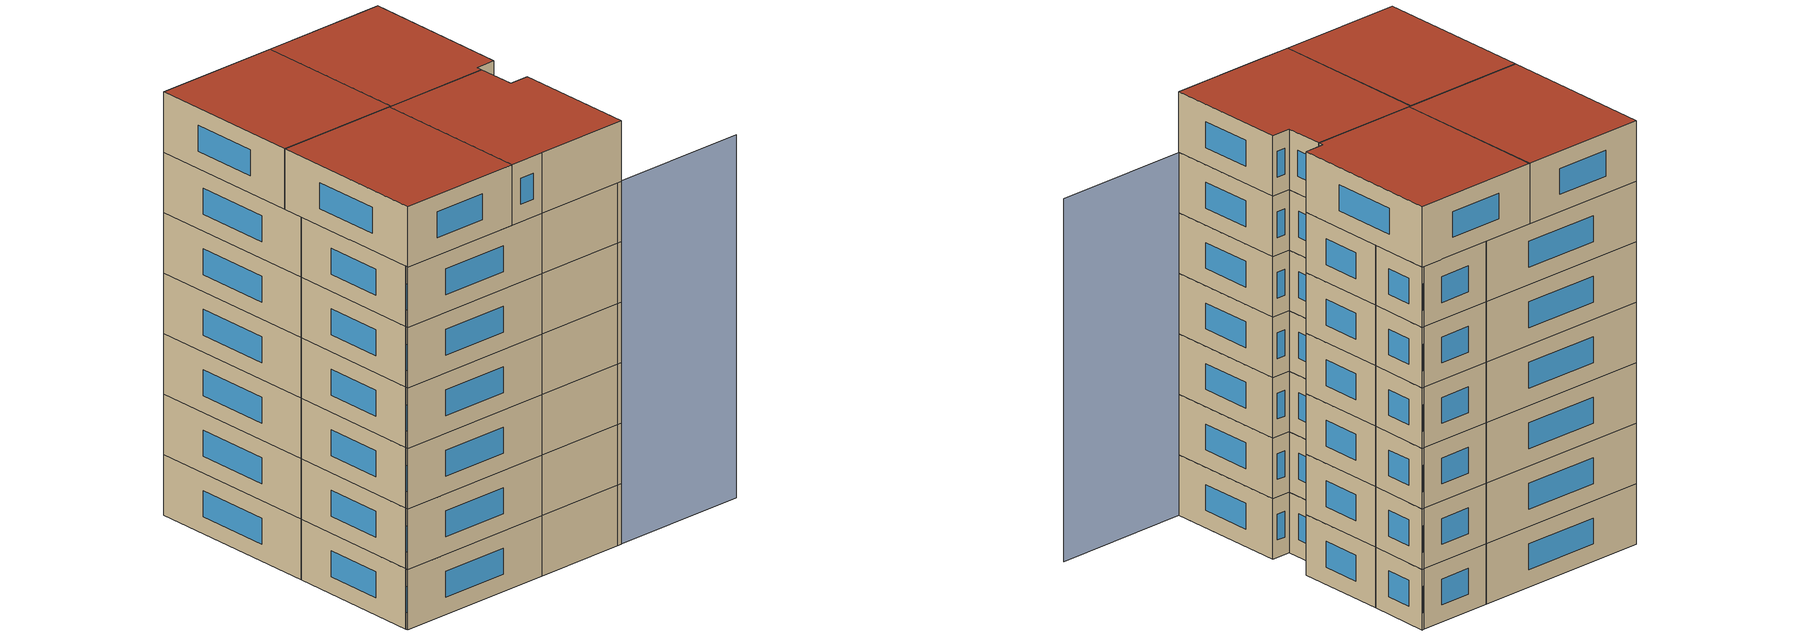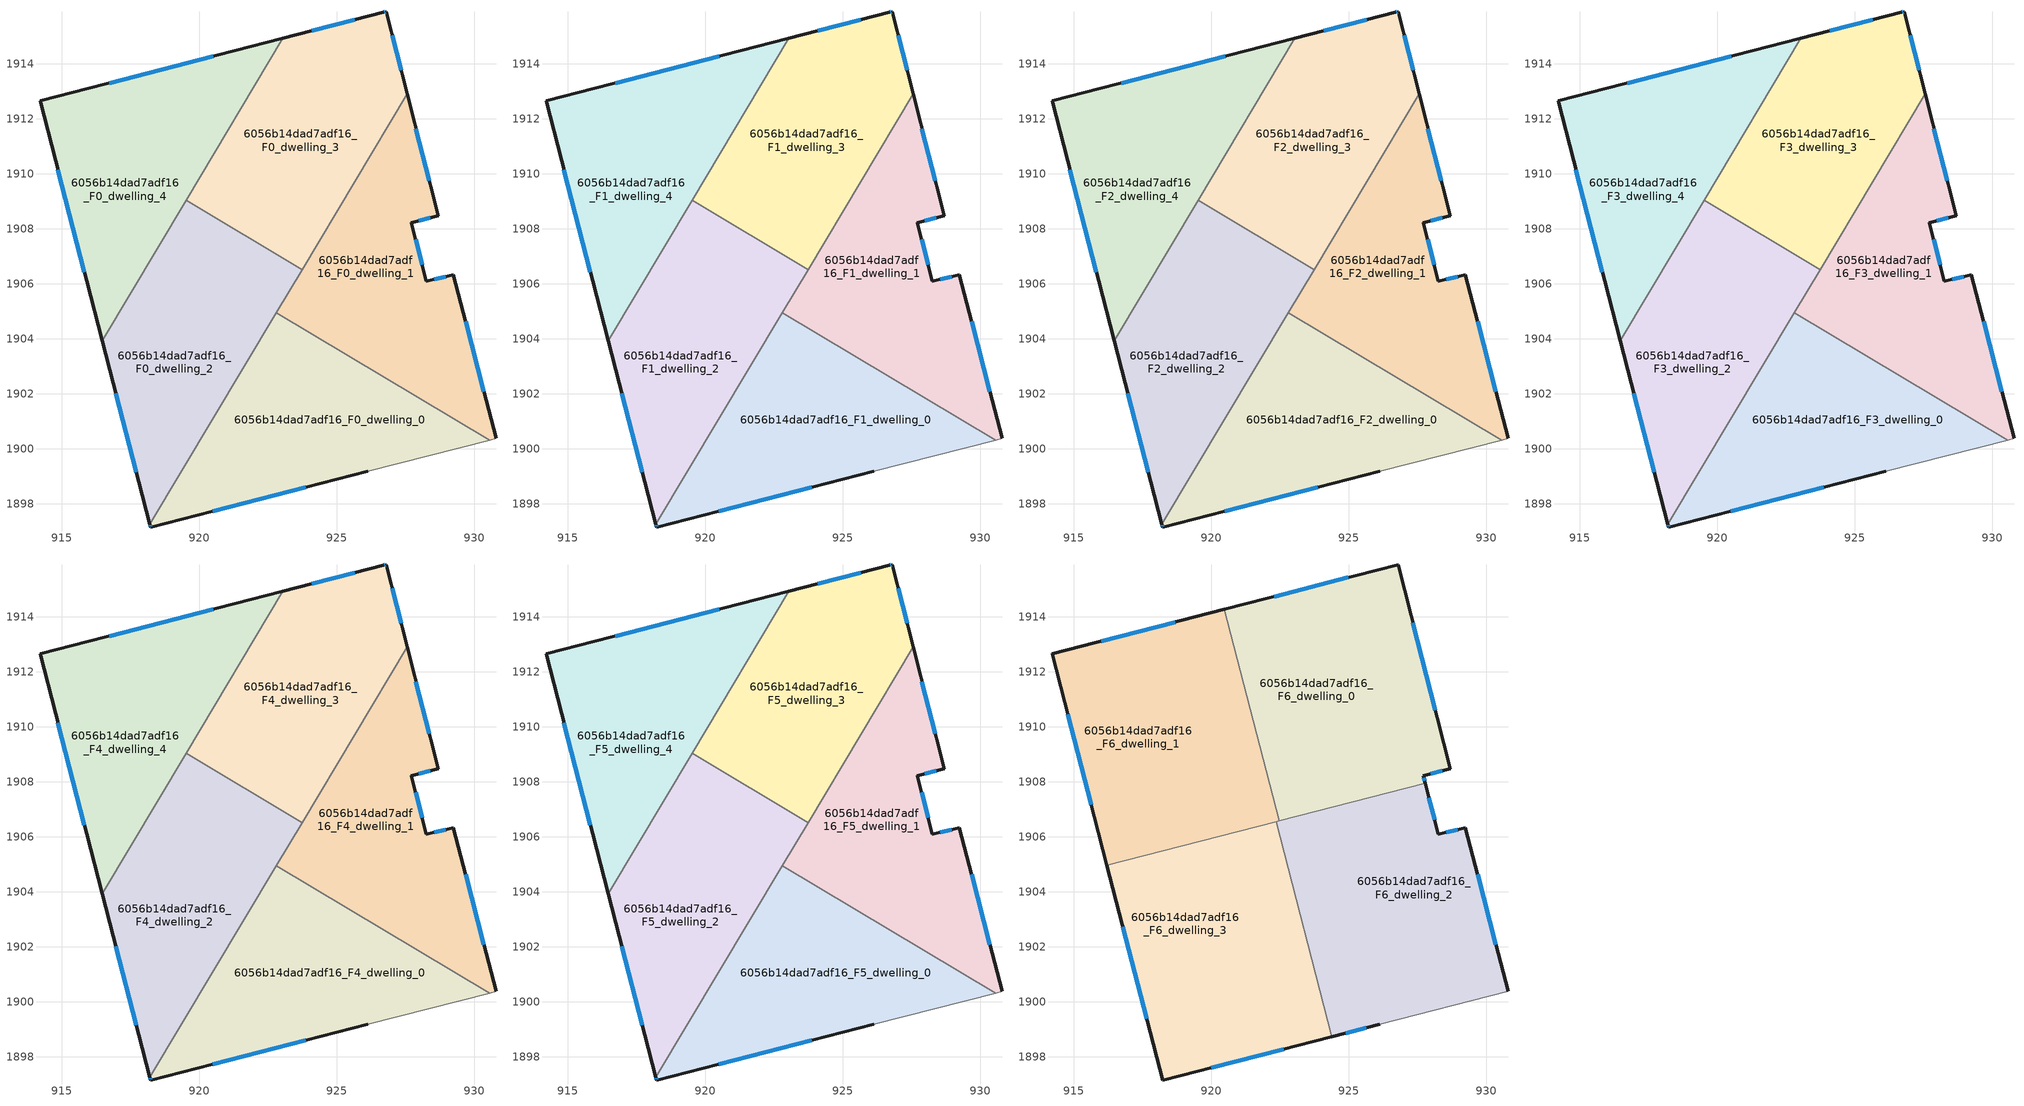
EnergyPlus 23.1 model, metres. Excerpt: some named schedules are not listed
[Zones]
6056b14dad7adf16_F0_dwelling_0
 floor ground (EU_floor_Construction): 930.55,1900.32 926.13,1899.19 918.23,1897.15 918.21,1897.25 922.8,1904.95 z0
 wall outside (EU_wall_Construction): 918.21,1897.25 918.23,1897.15 926.13,1899.19 z0:3
 wall to 6056b14dad7adf16_F0_dwelling_1 (EU_wall_Construction): 930.55,1900.32 922.8,1904.95 z0:3
 wall adiabatic (EU_wall_Construction): 926.13,1899.19 930.55,1900.32 z0:3
 wall to 6056b14dad7adf16_F0_dwelling_2 (EU_wall_Construction): 922.8,1904.95 918.21,1897.25 z0:3
 window (EU_Window_Construction): 918.21,1897.22 918.23,1897.18 / 920.49,1897.73 923.87,1898.61 z0.86:2.14
6056b14dad7adf16_F0_dwelling_1
 floor ground (EU_floor_Construction): 927.55,1912.91 928.69,1908.48 927.71,1908.23 928.26,1906.09 929.24,1906.34 930.79,1900.38 930.55,1900.32 922.8,1904.95 z0
 wall outside (EU_wall_Construction): 930.79,1900.38 929.24,1906.34 928.26,1906.09 927.71,1908.23 928.69,1908.48 927.55,1912.91 z0:3
 wall adiabatic (EU_wall_Construction): 930.55,1900.32 930.79,1900.38 z0:3
 wall to 6056b14dad7adf16_F0_dwelling_3 (EU_wall_Construction): 927.55,1912.91 923.74,1906.52 z0:3
 wall to 6056b14dad7adf16_F0_dwelling_2 (EU_wall_Construction): 923.74,1906.52 922.8,1904.95 z0:3
 window (EU_Window_Construction): 928.96,1906.27 928.54,1906.16 / 930.35,1902.08 929.68,1904.64 / 928.36,1909.75 927.88,1911.65 / 927.99,1908.3 928.41,1908.41 / 928.1,1906.7 927.87,1907.62 z0.86:2.14
6056b14dad7adf16_F0_dwelling_2
 floor ground (EU_floor_Construction): 923.74,1906.52 918.21,1897.25 916.47,1903.93 919.52,1909.04 z0
 wall outside (EU_wall_Construction): 916.47,1903.93 918.21,1897.25 z0:3
 wall to 6056b14dad7adf16_F0_dwelling_3 (EU_wall_Construction): 923.74,1906.52 919.52,1909.04 z0:3
 wall to 6056b14dad7adf16_F0_dwelling_4 (EU_wall_Construction): 919.52,1909.04 916.47,1903.93 z0:3
 window (EU_Window_Construction): 916.97,1902.02 917.71,1899.16 z0.86:2.14
6056b14dad7adf16_F0_dwelling_3
 floor ground (EU_floor_Construction): 926.79,1915.9 927.55,1912.91 923.74,1906.52 919.52,1909.04 923.04,1914.93 926.7,1915.87 z0
 wall outside (EU_wall_Construction): 927.55,1912.91 926.79,1915.9 926.7,1915.87 923.04,1914.93 z0:3
 wall to 6056b14dad7adf16_F0_dwelling_4 (EU_wall_Construction): 923.04,1914.93 919.52,1909.04 z0:3
 window (EU_Window_Construction): 926.76,1915.89 926.72,1915.88 / 927.34,1913.76 927.01,1915.04 / 925.65,1915.6 924.09,1915.2 z0.86:2.14
6056b14dad7adf16_F0_dwelling_4
 floor ground (EU_floor_Construction): 923.04,1914.93 916.47,1903.93 914.21,1912.65 z0
 wall outside (EU_wall_Construction): 923.04,1914.93 914.21,1912.65 916.47,1903.93 z0:3
 window (EU_Window_Construction): 920.52,1914.28 916.73,1913.3 / 914.86,1910.16 915.83,1906.42 z0.86:2.14
6056b14dad7adf16_F1_dwelling_0
 floor to 6056b14dad7adf16_F0_dwelling_0 (EU_floor_Construction): 930.55,1900.32 926.13,1899.19 918.23,1897.15 918.21,1897.25 922.8,1904.95 z3
 wall outside (EU_wall_Construction): 918.21,1897.25 918.23,1897.15 926.13,1899.19 z3:6
 wall to 6056b14dad7adf16_F1_dwelling_1 (EU_wall_Construction): 930.55,1900.32 922.8,1904.95 z3:6
 wall adiabatic (EU_wall_Construction): 926.13,1899.19 930.55,1900.32 z3:6
 wall to 6056b14dad7adf16_F1_dwelling_2 (EU_wall_Construction): 922.8,1904.95 918.21,1897.25 z3:6
 window (EU_Window_Construction): 918.21,1897.22 918.23,1897.18 / 920.49,1897.73 923.87,1898.61 z3.86:5.14
6056b14dad7adf16_F1_dwelling_1
 floor to 6056b14dad7adf16_F0_dwelling_1 (EU_floor_Construction): 927.55,1912.91 928.69,1908.48 927.71,1908.23 928.26,1906.09 929.24,1906.34 930.79,1900.38 930.55,1900.32 922.8,1904.95 z3
 wall outside (EU_wall_Construction): 930.79,1900.38 929.24,1906.34 928.26,1906.09 927.71,1908.23 928.69,1908.48 927.55,1912.91 z3:6
 wall adiabatic (EU_wall_Construction): 930.55,1900.32 930.79,1900.38 z3:6
 wall to 6056b14dad7adf16_F1_dwelling_3 (EU_wall_Construction): 927.55,1912.91 923.74,1906.52 z3:6
 wall to 6056b14dad7adf16_F1_dwelling_2 (EU_wall_Construction): 923.74,1906.52 922.8,1904.95 z3:6
 window (EU_Window_Construction): 928.96,1906.27 928.54,1906.16 / 930.35,1902.08 929.68,1904.64 / 928.36,1909.75 927.88,1911.65 / 927.99,1908.3 928.41,1908.41 / 928.1,1906.7 927.87,1907.62 z3.86:5.14
6056b14dad7adf16_F1_dwelling_2
 floor to 6056b14dad7adf16_F0_dwelling_2 (EU_floor_Construction): 923.74,1906.52 918.21,1897.25 916.47,1903.93 919.52,1909.04 z3
 wall outside (EU_wall_Construction): 916.47,1903.93 918.21,1897.25 z3:6
 wall to 6056b14dad7adf16_F1_dwelling_3 (EU_wall_Construction): 923.74,1906.52 919.52,1909.04 z3:6
 wall to 6056b14dad7adf16_F1_dwelling_4 (EU_wall_Construction): 919.52,1909.04 916.47,1903.93 z3:6
 window (EU_Window_Construction): 916.97,1902.02 917.71,1899.16 z3.86:5.14
6056b14dad7adf16_F1_dwelling_3
 floor to 6056b14dad7adf16_F0_dwelling_3 (EU_floor_Construction): 926.79,1915.9 927.55,1912.91 923.74,1906.52 919.52,1909.04 923.04,1914.93 926.7,1915.87 z3
 wall outside (EU_wall_Construction): 927.55,1912.91 926.79,1915.9 926.7,1915.87 923.04,1914.93 z3:6
 wall to 6056b14dad7adf16_F1_dwelling_4 (EU_wall_Construction): 923.04,1914.93 919.52,1909.04 z3:6
 window (EU_Window_Construction): 926.76,1915.89 926.72,1915.88 / 927.34,1913.76 927.01,1915.04 / 925.65,1915.6 924.09,1915.2 z3.86:5.14
6056b14dad7adf16_F1_dwelling_4
 floor to 6056b14dad7adf16_F0_dwelling_4 (EU_floor_Construction): 923.04,1914.93 916.47,1903.93 914.21,1912.65 z3
 wall outside (EU_wall_Construction): 923.04,1914.93 914.21,1912.65 916.47,1903.93 z3:6
 window (EU_Window_Construction): 920.52,1914.28 916.73,1913.3 / 914.86,1910.16 915.83,1906.42 z3.86:5.14
6056b14dad7adf16_F2_dwelling_0
 floor to 6056b14dad7adf16_F1_dwelling_0 (EU_floor_Construction): 930.55,1900.32 926.13,1899.19 918.23,1897.15 918.21,1897.25 922.8,1904.95 z6
 wall outside (EU_wall_Construction): 918.21,1897.25 918.23,1897.15 926.13,1899.19 z6:9
 wall to 6056b14dad7adf16_F2_dwelling_1 (EU_wall_Construction): 930.55,1900.32 922.8,1904.95 z6:9
 wall adiabatic (EU_wall_Construction): 926.13,1899.19 930.55,1900.32 z6:9
 wall to 6056b14dad7adf16_F2_dwelling_2 (EU_wall_Construction): 922.8,1904.95 918.21,1897.25 z6:9
 window (EU_Window_Construction): 918.21,1897.22 918.23,1897.18 / 920.49,1897.73 923.87,1898.61 z6.86:8.14
6056b14dad7adf16_F2_dwelling_1
 floor to 6056b14dad7adf16_F1_dwelling_1 (EU_floor_Construction): 927.55,1912.91 928.69,1908.48 927.71,1908.23 928.26,1906.09 929.24,1906.34 930.79,1900.38 930.55,1900.32 922.8,1904.95 z6
 wall outside (EU_wall_Construction): 930.79,1900.38 929.24,1906.34 928.26,1906.09 927.71,1908.23 928.69,1908.48 927.55,1912.91 z6:9
 wall adiabatic (EU_wall_Construction): 930.55,1900.32 930.79,1900.38 z6:9
 wall to 6056b14dad7adf16_F2_dwelling_3 (EU_wall_Construction): 927.55,1912.91 923.74,1906.52 z6:9
 wall to 6056b14dad7adf16_F2_dwelling_2 (EU_wall_Construction): 923.74,1906.52 922.8,1904.95 z6:9
 window (EU_Window_Construction): 928.96,1906.27 928.54,1906.16 / 930.35,1902.08 929.68,1904.64 / 928.36,1909.75 927.88,1911.65 / 927.99,1908.3 928.41,1908.41 / 928.1,1906.7 927.87,1907.62 z6.86:8.14
6056b14dad7adf16_F2_dwelling_2
 floor to 6056b14dad7adf16_F1_dwelling_2 (EU_floor_Construction): 923.74,1906.52 918.21,1897.25 916.47,1903.93 919.52,1909.04 z6
 wall outside (EU_wall_Construction): 916.47,1903.93 918.21,1897.25 z6:9
 wall to 6056b14dad7adf16_F2_dwelling_3 (EU_wall_Construction): 923.74,1906.52 919.52,1909.04 z6:9
 wall to 6056b14dad7adf16_F2_dwelling_4 (EU_wall_Construction): 919.52,1909.04 916.47,1903.93 z6:9
 window (EU_Window_Construction): 916.97,1902.02 917.71,1899.16 z6.86:8.14
6056b14dad7adf16_F2_dwelling_3
 floor to 6056b14dad7adf16_F1_dwelling_3 (EU_floor_Construction): 926.79,1915.9 927.55,1912.91 923.74,1906.52 919.52,1909.04 923.04,1914.93 926.7,1915.87 z6
 wall outside (EU_wall_Construction): 927.55,1912.91 926.79,1915.9 926.7,1915.87 923.04,1914.93 z6:9
 wall to 6056b14dad7adf16_F2_dwelling_4 (EU_wall_Construction): 923.04,1914.93 919.52,1909.04 z6:9
 window (EU_Window_Construction): 926.76,1915.89 926.72,1915.88 / 927.34,1913.76 927.01,1915.04 / 925.65,1915.6 924.09,1915.2 z6.86:8.14
6056b14dad7adf16_F2_dwelling_4
 floor to 6056b14dad7adf16_F1_dwelling_4 (EU_floor_Construction): 923.04,1914.93 916.47,1903.93 914.21,1912.65 z6
 wall outside (EU_wall_Construction): 923.04,1914.93 914.21,1912.65 916.47,1903.93 z6:9
 window (EU_Window_Construction): 920.52,1914.28 916.73,1913.3 / 914.86,1910.16 915.83,1906.42 z6.86:8.14
6056b14dad7adf16_F3_dwelling_0
 floor to 6056b14dad7adf16_F2_dwelling_0 (EU_floor_Construction): 930.55,1900.32 926.13,1899.19 918.23,1897.15 918.21,1897.25 922.8,1904.95 z9
 wall outside (EU_wall_Construction): 918.21,1897.25 918.23,1897.15 926.13,1899.19 z9:12
 wall to 6056b14dad7adf16_F3_dwelling_1 (EU_wall_Construction): 930.55,1900.32 922.8,1904.95 z9:12
 wall adiabatic (EU_wall_Construction): 926.13,1899.19 930.55,1900.32 z9:12
 wall to 6056b14dad7adf16_F3_dwelling_2 (EU_wall_Construction): 922.8,1904.95 918.21,1897.25 z9:12
 window (EU_Window_Construction): 918.21,1897.22 918.23,1897.18 / 920.49,1897.73 923.87,1898.61 z9.86:11.14
6056b14dad7adf16_F3_dwelling_1
 floor to 6056b14dad7adf16_F2_dwelling_1 (EU_floor_Construction): 927.55,1912.91 928.69,1908.48 927.71,1908.23 928.26,1906.09 929.24,1906.34 930.79,1900.38 930.55,1900.32 922.8,1904.95 z9
 wall outside (EU_wall_Construction): 930.79,1900.38 929.24,1906.34 928.26,1906.09 927.71,1908.23 928.69,1908.48 927.55,1912.91 z9:12
 wall adiabatic (EU_wall_Construction): 930.55,1900.32 930.79,1900.38 z9:12
 wall to 6056b14dad7adf16_F3_dwelling_3 (EU_wall_Construction): 927.55,1912.91 923.74,1906.52 z9:12
 wall to 6056b14dad7adf16_F3_dwelling_2 (EU_wall_Construction): 923.74,1906.52 922.8,1904.95 z9:12
 window (EU_Window_Construction): 928.96,1906.27 928.54,1906.16 / 930.35,1902.08 929.68,1904.64 / 928.36,1909.75 927.88,1911.65 / 927.99,1908.3 928.41,1908.41 / 928.1,1906.7 927.87,1907.62 z9.86:11.14
6056b14dad7adf16_F3_dwelling_2
 floor to 6056b14dad7adf16_F2_dwelling_2 (EU_floor_Construction): 923.74,1906.52 918.21,1897.25 916.47,1903.93 919.52,1909.04 z9
 wall outside (EU_wall_Construction): 916.47,1903.93 918.21,1897.25 z9:12
 wall to 6056b14dad7adf16_F3_dwelling_3 (EU_wall_Construction): 923.74,1906.52 919.52,1909.04 z9:12
 wall to 6056b14dad7adf16_F3_dwelling_4 (EU_wall_Construction): 919.52,1909.04 916.47,1903.93 z9:12
 window (EU_Window_Construction): 916.97,1902.02 917.71,1899.16 z9.86:11.14
6056b14dad7adf16_F3_dwelling_3
 floor to 6056b14dad7adf16_F2_dwelling_3 (EU_floor_Construction): 926.79,1915.9 927.55,1912.91 923.74,1906.52 919.52,1909.04 923.04,1914.93 926.7,1915.87 z9
 wall outside (EU_wall_Construction): 927.55,1912.91 926.79,1915.9 926.7,1915.87 923.04,1914.93 z9:12
 wall to 6056b14dad7adf16_F3_dwelling_4 (EU_wall_Construction): 923.04,1914.93 919.52,1909.04 z9:12
 window (EU_Window_Construction): 926.76,1915.89 926.72,1915.88 / 927.34,1913.76 927.01,1915.04 / 925.65,1915.6 924.09,1915.2 z9.86:11.14
6056b14dad7adf16_F3_dwelling_4
 floor to 6056b14dad7adf16_F2_dwelling_4 (EU_floor_Construction): 923.04,1914.93 916.47,1903.93 914.21,1912.65 z9
 wall outside (EU_wall_Construction): 923.04,1914.93 914.21,1912.65 916.47,1903.93 z9:12
 window (EU_Window_Construction): 920.52,1914.28 916.73,1913.3 / 914.86,1910.16 915.83,1906.42 z9.86:11.14
6056b14dad7adf16_F4_dwelling_0
 floor to 6056b14dad7adf16_F3_dwelling_0 (EU_floor_Construction): 930.55,1900.32 926.13,1899.19 918.23,1897.15 918.21,1897.25 922.8,1904.95 z12
 wall outside (EU_wall_Construction): 918.21,1897.25 918.23,1897.15 926.13,1899.19 z12:15
 wall to 6056b14dad7adf16_F4_dwelling_1 (EU_wall_Construction): 930.55,1900.32 922.8,1904.95 z12:15
 wall adiabatic (EU_wall_Construction): 926.13,1899.19 930.55,1900.32 z12:15
 wall to 6056b14dad7adf16_F4_dwelling_2 (EU_wall_Construction): 922.8,1904.95 918.21,1897.25 z12:15
 window (EU_Window_Construction): 918.21,1897.22 918.23,1897.18 / 920.49,1897.73 923.87,1898.61 z12.86:14.14
6056b14dad7adf16_F4_dwelling_1
 floor to 6056b14dad7adf16_F3_dwelling_1 (EU_floor_Construction): 927.55,1912.91 928.69,1908.48 927.71,1908.23 928.26,1906.09 929.24,1906.34 930.79,1900.38 930.55,1900.32 922.8,1904.95 z12
 wall outside (EU_wall_Construction): 930.79,1900.38 929.24,1906.34 928.26,1906.09 927.71,1908.23 928.69,1908.48 927.55,1912.91 z12:15
 wall adiabatic (EU_wall_Construction): 930.55,1900.32 930.79,1900.38 z12:15
 wall to 6056b14dad7adf16_F4_dwelling_3 (EU_wall_Construction): 927.55,1912.91 923.74,1906.52 z12:15
 wall to 6056b14dad7adf16_F4_dwelling_2 (EU_wall_Construction): 923.74,1906.52 922.8,1904.95 z12:15
 window (EU_Window_Construction): 928.96,1906.27 928.54,1906.16 / 930.35,1902.08 929.68,1904.64 / 928.36,1909.75 927.88,1911.65 / 927.99,1908.3 928.41,1908.41 / 928.1,1906.7 927.87,1907.62 z12.86:14.14
6056b14dad7adf16_F4_dwelling_2
 floor to 6056b14dad7adf16_F3_dwelling_2 (EU_floor_Construction): 923.74,1906.52 918.21,1897.25 916.47,1903.93 919.52,1909.04 z12
 wall outside (EU_wall_Construction): 916.47,1903.93 918.21,1897.25 z12:15
 wall to 6056b14dad7adf16_F4_dwelling_3 (EU_wall_Construction): 923.74,1906.52 919.52,1909.04 z12:15
 wall to 6056b14dad7adf16_F4_dwelling_4 (EU_wall_Construction): 919.52,1909.04 916.47,1903.93 z12:15
 window (EU_Window_Construction): 916.97,1902.02 917.71,1899.16 z12.86:14.14
6056b14dad7adf16_F4_dwelling_3
 floor to 6056b14dad7adf16_F3_dwelling_3 (EU_floor_Construction): 926.79,1915.9 927.55,1912.91 923.74,1906.52 919.52,1909.04 923.04,1914.93 926.7,1915.87 z12
 wall outside (EU_wall_Construction): 927.55,1912.91 926.79,1915.9 926.7,1915.87 923.04,1914.93 z12:15
 wall to 6056b14dad7adf16_F4_dwelling_4 (EU_wall_Construction): 923.04,1914.93 919.52,1909.04 z12:15
 window (EU_Window_Construction): 926.76,1915.89 926.72,1915.88 / 927.34,1913.76 927.01,1915.04 / 925.65,1915.6 924.09,1915.2 z12.86:14.14
6056b14dad7adf16_F4_dwelling_4
 floor to 6056b14dad7adf16_F3_dwelling_4 (EU_floor_Construction): 923.04,1914.93 916.47,1903.93 914.21,1912.65 z12
 wall outside (EU_wall_Construction): 923.04,1914.93 914.21,1912.65 916.47,1903.93 z12:15
 window (EU_Window_Construction): 920.52,1914.28 916.73,1913.3 / 914.86,1910.16 915.83,1906.42 z12.86:14.14
6056b14dad7adf16_F5_dwelling_0
 floor to 6056b14dad7adf16_F4_dwelling_0 (EU_floor_Construction): 930.55,1900.32 926.13,1899.19 918.23,1897.15 918.21,1897.25 922.8,1904.95 z15
 wall outside (EU_wall_Construction): 918.21,1897.25 918.23,1897.15 926.13,1899.19 z15:18
 wall to 6056b14dad7adf16_F5_dwelling_1 (EU_wall_Construction): 930.55,1900.32 922.8,1904.95 z15:18
 wall adiabatic (EU_wall_Construction): 926.13,1899.19 930.55,1900.32 z15:18
 wall to 6056b14dad7adf16_F5_dwelling_2 (EU_wall_Construction): 922.8,1904.95 918.21,1897.25 z15:18
 window (EU_Window_Construction): 918.21,1897.22 918.23,1897.18 / 920.49,1897.73 923.87,1898.61 z15.86:17.14
6056b14dad7adf16_F5_dwelling_1
 floor to 6056b14dad7adf16_F4_dwelling_1 (EU_floor_Construction): 927.55,1912.91 928.69,1908.48 927.71,1908.23 928.26,1906.09 929.24,1906.34 930.79,1900.38 930.55,1900.32 922.8,1904.95 z15
 wall outside (EU_wall_Construction): 930.79,1900.38 929.24,1906.34 928.26,1906.09 927.71,1908.23 928.69,1908.48 927.55,1912.91 z15:18
 wall adiabatic (EU_wall_Construction): 930.55,1900.32 930.79,1900.38 z15:18
 wall to 6056b14dad7adf16_F5_dwelling_3 (EU_wall_Construction): 927.55,1912.91 923.74,1906.52 z15:18
 wall to 6056b14dad7adf16_F5_dwelling_2 (EU_wall_Construction): 923.74,1906.52 922.8,1904.95 z15:18
 window (EU_Window_Construction): 928.96,1906.27 928.54,1906.16 / 930.35,1902.08 929.68,1904.64 / 928.36,1909.75 927.88,1911.65 / 927.99,1908.3 928.41,1908.41 / 928.1,1906.7 927.87,1907.62 z15.86:17.14
6056b14dad7adf16_F5_dwelling_2
 floor to 6056b14dad7adf16_F4_dwelling_2 (EU_floor_Construction): 923.74,1906.52 918.21,1897.25 916.47,1903.93 919.52,1909.04 z15
 wall outside (EU_wall_Construction): 916.47,1903.93 918.21,1897.25 z15:18
 wall to 6056b14dad7adf16_F5_dwelling_3 (EU_wall_Construction): 923.74,1906.52 919.52,1909.04 z15:18
 wall to 6056b14dad7adf16_F5_dwelling_4 (EU_wall_Construction): 919.52,1909.04 916.47,1903.93 z15:18
 window (EU_Window_Construction): 916.97,1902.02 917.71,1899.16 z15.86:17.14
6056b14dad7adf16_F5_dwelling_3
 floor to 6056b14dad7adf16_F4_dwelling_3 (EU_floor_Construction): 926.79,1915.9 927.55,1912.91 923.74,1906.52 919.52,1909.04 923.04,1914.93 926.7,1915.87 z15
 wall outside (EU_wall_Construction): 927.55,1912.91 926.79,1915.9 926.7,1915.87 923.04,1914.93 z15:18
 wall to 6056b14dad7adf16_F5_dwelling_4 (EU_wall_Construction): 923.04,1914.93 919.52,1909.04 z15:18
 window (EU_Window_Construction): 926.76,1915.89 926.72,1915.88 / 927.34,1913.76 927.01,1915.04 / 925.65,1915.6 924.09,1915.2 z15.86:17.14
 ceiling adiabatic (EU_roof_Construction): 922.25,1907.41 921.13,1911.74 919.52,1909.04 z18; 923.74,1906.52 924.01,1906.98 923.28,1906.79 z18
6056b14dad7adf16_F5_dwelling_4
 floor to 6056b14dad7adf16_F4_dwelling_4 (EU_floor_Construction): 923.04,1914.93 916.47,1903.93 914.21,1912.65 z15
 wall outside (EU_wall_Construction): 923.04,1914.93 914.21,1912.65 916.47,1903.93 z15:18
 window (EU_Window_Construction): 920.52,1914.28 916.73,1913.3 / 914.86,1910.16 915.83,1906.42 z15.86:17.14
6056b14dad7adf16_F6_dwelling_0
 floor to 6056b14dad7adf16_F5_dwelling_3 (EU_floor_Construction): 926.79,1915.9 927.55,1912.91 924.01,1906.98 923.28,1906.79 922.25,1907.41 921.13,1911.74 923.04,1914.93 926.7,1915.87 z18
 floor to 6056b14dad7adf16_F5_dwelling_1 (EU_floor_Construction): 927.55,1912.91 928.69,1908.48 927.71,1908.23 927.78,1907.95 924.02,1906.98 z18
 floor to 6056b14dad7adf16_F5_dwelling_4 (EU_floor_Construction): 923.04,1914.93 921.13,1911.74 920.48,1914.27 z18
 floor to 6056b14dad7adf16_F5_dwelling_2 (EU_floor_Construction): 923.28,1906.79 922.46,1906.58 922.25,1907.41 z18
 wall outside (EU_wall_Construction): 927.78,1907.95 927.71,1908.23 928.69,1908.48 926.79,1915.9 920.48,1914.27 z18:21
 wall to 6056b14dad7adf16_F6_dwelling_1 (EU_wall_Construction): 920.48,1914.27 922.46,1906.58 z18:21
 wall to 6056b14dad7adf16_F6_dwelling_2 (EU_wall_Construction): 922.46,1906.58 927.78,1907.95 z18:21
 window (EU_Window_Construction): 924.99,1915.43 922.28,1914.73 / 928.14,1910.6 927.33,1913.78 / 927.99,1908.3 928.41,1908.41 / 927.76,1908.03 927.73,1908.15 z18.86:20.14
 roof outside (EU_roof_Construction): 927.78,1907.95 927.71,1908.23 928.69,1908.48 926.79,1915.9 920.48,1914.27 922.46,1906.58 z21
6056b14dad7adf16_F6_dwelling_1
 floor to 6056b14dad7adf16_F5_dwelling_4 (EU_floor_Construction): 920.48,1914.27 921.13,1911.74 917.26,1905.24 916.2,1904.97 914.21,1912.65 z18
 floor to 6056b14dad7adf16_F5_dwelling_2 (EU_floor_Construction): 922.25,1907.41 922.46,1906.58 917.26,1905.24 919.52,1909.04 z18
 floor adiabatic (EU_floor_Construction): 921.13,1911.74 922.25,1907.41 919.52,1909.04 z18
 wall outside (EU_wall_Construction): 920.48,1914.27 914.21,1912.65 916.2,1904.97 z18:21
 wall to 6056b14dad7adf16_F6_dwelling_3 (EU_wall_Construction): 916.2,1904.97 922.37,1906.56 z18:21
 wall to 6056b14dad7adf16_F6_dwelling_2 (EU_wall_Construction): 922.37,1906.56 922.46,1906.58 z18:21
 window (EU_Window_Construction): 914.78,1910.46 915.63,1907.16 / 918.69,1913.81 916,1913.11 z18.86:20.14
 roof outside (EU_roof_Construction): 922.46,1906.58 920.48,1914.27 914.21,1912.65 916.2,1904.97 z21
6056b14dad7adf16_F6_dwelling_2
 floor to 6056b14dad7adf16_F5_dwelling_1 (EU_floor_Construction): 929.24,1906.34 930.79,1900.38 930.55,1900.32 922.8,1904.95 924.02,1906.98 927.78,1907.95 928.26,1906.09 z18
 floor to 6056b14dad7adf16_F5_dwelling_0 (EU_floor_Construction): 930.55,1900.32 926.13,1899.19 924.39,1898.74 922.79,1904.93 922.8,1904.95 z18
 floor to 6056b14dad7adf16_F5_dwelling_2 (EU_floor_Construction): 923.74,1906.52 922.79,1904.93 922.37,1906.56 923.28,1906.79 z18
 floor adiabatic (EU_floor_Construction): 924.02,1906.98 922.79,1904.93 923.74,1906.52 923.28,1906.79 z18
 wall outside (EU_wall_Construction): 924.39,1898.74 926.13,1899.19 / 930.79,1900.38 929.24,1906.34 928.26,1906.09 927.78,1907.95 z18:21
 wall to 6056b14dad7adf16_F6_dwelling_3 (EU_wall_Construction): 922.37,1906.56 924.39,1898.74 z18:21
 wall adiabatic (EU_wall_Construction): 926.13,1899.19 930.79,1900.38 z18:21
 window (EU_Window_Construction): 924.88,1898.87 925.63,1899.06 / 928.12,1906.62 927.92,1907.42 / 928.96,1906.27 928.54,1906.16 / 930.35,1902.08 929.68,1904.64 z18.86:20.14
 roof outside (EU_roof_Construction): 930.79,1900.38 929.24,1906.34 928.26,1906.09 927.78,1907.95 922.37,1906.56 924.39,1898.74 926.13,1899.19 z21
6056b14dad7adf16_F6_dwelling_3
 floor to 6056b14dad7adf16_F5_dwelling_0 (EU_floor_Construction): 922.79,1904.93 924.39,1898.74 918.23,1897.15 918.21,1897.25 z18
 floor to 6056b14dad7adf16_F5_dwelling_2 (EU_floor_Construction): 922.37,1906.56 922.79,1904.93 918.21,1897.25 916.47,1903.93 917.26,1905.24 z18
 floor to 6056b14dad7adf16_F5_dwelling_4 (EU_floor_Construction): 917.26,1905.24 916.47,1903.93 916.2,1904.97 z18
 wall outside (EU_wall_Construction): 916.2,1904.97 918.23,1897.15 924.39,1898.74 z18:21
 window (EU_Window_Construction): 919.99,1897.6 922.63,1898.29 / 916.78,1902.73 917.65,1899.38 z18.86:20.14
 roof outside (EU_roof_Construction): 924.39,1898.74 922.37,1906.56 916.2,1904.97 918.23,1897.15 z21
shading: 926.07,1899.18 937.58,1902.16 z0:18
[Building]
EU S2 Campaign: North Axis=0; Terrain=City; Solar Distribution=FullExterior
[Site:Location]
Helsinki-Vantaa.AP: Latitude=60.317; Longitude=24.963; Time Zone=2; Elevation=54.6
[SizingPeriod:WeatherFileDays]
AnnualSizingPeriod: Begin Month=1; Begin Day of Month=1; End Month=12; End Day of Month=31; Day of Week for Start Day=Monday; Use Weather File Daylight Saving Period=No; Use Weather File Rain and Snow Indicators=No
[MATERIAL]
EU_InternalMass_Material: Roughness=MediumRough; Thickness=0.1; Conductivity=1; Density=1800; Specific Heat=900; Thermal Absorptance=0.9; Solar Absorptance=0.7; Visible Absorptance=0.7
[MATERIAL:NOMASS] Roughness=MediumRough; Thermal Absorptance=0.9; Solar Absorptance=0.7; Visible Absorptance=0.7
Name | Thermal Resistance
EU_wall_NoMass | 1.10183
EU_roof_NoMass; EU_floor_NoMass | 1.70606
[WINDOWMATERIAL:SIMPLEGLAZINGSYSTEM]
EU_Window_SimpleGlazing: UFactor=3.11035; Solar Heat Gain Coefficient=0.8; Visible Transmittance=0.8
[CONSTRUCTION]
EU_wall_Construction: EU_wall_NoMass
EU_roof_Construction: EU_roof_NoMass
EU_floor_Construction: EU_floor_NoMass
EU_Window_Construction: EU_Window_SimpleGlazing
EU_InternalMass_Construction: EU_InternalMass_Material
[ZONE] Type=1; Multiplier=1; Ceiling Height=autocalculate; Floor Area=autocalculate; Part of Total Floor Area=Yes
Name | Volume
6056b14dad7adf16_F0_dwelling_0; 6056b14dad7adf16_F1_dwelling_0; 6056b14dad7adf16_F2_dwelling_0; 6056b14dad7adf16_F3_dwelling_0; 6056b14dad7adf16_F4_dwelling_0; 6056b14dad7adf16_F5_dwelling_0 | 123.289
6056b14dad7adf16_F6_dwelling_0 | 154.096
6056b14dad7adf16_F0_dwelling_1; 6056b14dad7adf16_F1_dwelling_1; 6056b14dad7adf16_F2_dwelling_1; 6056b14dad7adf16_F3_dwelling_1; 6056b14dad7adf16_F4_dwelling_1; 6056b14dad7adf16_F5_dwelling_1 | 123.272
6056b14dad7adf16_F6_dwelling_1 | 154.099
6056b14dad7adf16_F0_dwelling_2; 6056b14dad7adf16_F1_dwelling_2; 6056b14dad7adf16_F2_dwelling_2; 6056b14dad7adf16_F3_dwelling_2; 6056b14dad7adf16_F4_dwelling_2; 6056b14dad7adf16_F5_dwelling_2; 6056b14dad7adf16_F0_dwelling_4; 6056b14dad7adf16_F1_dwelling_4; 6056b14dad7adf16_F2_dwelling_4; 6056b14dad7adf16_F3_dwelling_4; 6056b14dad7adf16_F4_dwelling_4; 6056b14dad7adf16_F5_dwelling_4 | 123.279
6056b14dad7adf16_F6_dwelling_2 | 154.108
6056b14dad7adf16_F0_dwelling_3; 6056b14dad7adf16_F1_dwelling_3; 6056b14dad7adf16_F2_dwelling_3; 6056b14dad7adf16_F3_dwelling_3; 6056b14dad7adf16_F4_dwelling_3; 6056b14dad7adf16_F5_dwelling_3 | 123.282
6056b14dad7adf16_F6_dwelling_3 | 154.094
[INTERNALMASS] Construction=EU_InternalMass_Construction
Name | Zone or ZoneList | Surface Area
6056b14dad7adf16_F0_dwelling_0_EU_InternalMass | 6056b14dad7adf16_F0_dwelling_0 | 41.095
6056b14dad7adf16_F0_dwelling_1_EU_InternalMass | 6056b14dad7adf16_F0_dwelling_1 | 41.092
6056b14dad7adf16_F0_dwelling_2_EU_InternalMass | 6056b14dad7adf16_F0_dwelling_2 | 41.0926
6056b14dad7adf16_F0_dwelling_3_EU_InternalMass | 6056b14dad7adf16_F0_dwelling_3 | 41.0939
6056b14dad7adf16_F0_dwelling_4_EU_InternalMass | 6056b14dad7adf16_F0_dwelling_4 | 41.093
6056b14dad7adf16_F1_dwelling_0_EU_InternalMass | 6056b14dad7adf16_F1_dwelling_0 | 41.095
6056b14dad7adf16_F1_dwelling_1_EU_InternalMass | 6056b14dad7adf16_F1_dwelling_1 | 41.092
6056b14dad7adf16_F1_dwelling_2_EU_InternalMass | 6056b14dad7adf16_F1_dwelling_2 | 41.0926
6056b14dad7adf16_F1_dwelling_3_EU_InternalMass | 6056b14dad7adf16_F1_dwelling_3 | 41.0939
6056b14dad7adf16_F1_dwelling_4_EU_InternalMass | 6056b14dad7adf16_F1_dwelling_4 | 41.093
6056b14dad7adf16_F2_dwelling_0_EU_InternalMass | 6056b14dad7adf16_F2_dwelling_0 | 41.095
6056b14dad7adf16_F2_dwelling_1_EU_InternalMass | 6056b14dad7adf16_F2_dwelling_1 | 41.092
6056b14dad7adf16_F2_dwelling_2_EU_InternalMass | 6056b14dad7adf16_F2_dwelling_2 | 41.0926
6056b14dad7adf16_F2_dwelling_3_EU_InternalMass | 6056b14dad7adf16_F2_dwelling_3 | 41.0939
6056b14dad7adf16_F2_dwelling_4_EU_InternalMass | 6056b14dad7adf16_F2_dwelling_4 | 41.093
6056b14dad7adf16_F3_dwelling_0_EU_InternalMass | 6056b14dad7adf16_F3_dwelling_0 | 41.095
6056b14dad7adf16_F3_dwelling_1_EU_InternalMass | 6056b14dad7adf16_F3_dwelling_1 | 41.092
6056b14dad7adf16_F3_dwelling_2_EU_InternalMass | 6056b14dad7adf16_F3_dwelling_2 | 41.0926
6056b14dad7adf16_F3_dwelling_3_EU_InternalMass | 6056b14dad7adf16_F3_dwelling_3 | 41.0939
6056b14dad7adf16_F3_dwelling_4_EU_InternalMass | 6056b14dad7adf16_F3_dwelling_4 | 41.093
6056b14dad7adf16_F4_dwelling_0_EU_InternalMass | 6056b14dad7adf16_F4_dwelling_0 | 41.095
6056b14dad7adf16_F4_dwelling_1_EU_InternalMass | 6056b14dad7adf16_F4_dwelling_1 | 41.092
6056b14dad7adf16_F4_dwelling_2_EU_InternalMass | 6056b14dad7adf16_F4_dwelling_2 | 41.0926
6056b14dad7adf16_F4_dwelling_3_EU_InternalMass | 6056b14dad7adf16_F4_dwelling_3 | 41.0939
6056b14dad7adf16_F4_dwelling_4_EU_InternalMass | 6056b14dad7adf16_F4_dwelling_4 | 41.093
6056b14dad7adf16_F5_dwelling_0_EU_InternalMass | 6056b14dad7adf16_F5_dwelling_0 | 41.095
6056b14dad7adf16_F5_dwelling_1_EU_InternalMass | 6056b14dad7adf16_F5_dwelling_1 | 41.092
6056b14dad7adf16_F5_dwelling_2_EU_InternalMass | 6056b14dad7adf16_F5_dwelling_2 | 41.0926
6056b14dad7adf16_F5_dwelling_3_EU_InternalMass | 6056b14dad7adf16_F5_dwelling_3 | 41.0939
6056b14dad7adf16_F5_dwelling_4_EU_InternalMass | 6056b14dad7adf16_F5_dwelling_4 | 41.093
6056b14dad7adf16_F6_dwelling_0_EU_InternalMass | 6056b14dad7adf16_F6_dwelling_0 | 51.3656
6056b14dad7adf16_F6_dwelling_1_EU_InternalMass | 6056b14dad7adf16_F6_dwelling_1 | 51.3663
6056b14dad7adf16_F6_dwelling_2_EU_InternalMass | 6056b14dad7adf16_F6_dwelling_2 | 51.3697
6056b14dad7adf16_F6_dwelling_3_EU_InternalMass | 6056b14dad7adf16_F6_dwelling_3 | 51.3645
[OTHEREQUIPMENT] Fuel Type=Electricity; Design Level Calculation Method=Watts/Area; Power per Zone Floor Area=1; Fraction Latent=0; Fraction Radiant=0; Fraction Lost=0; Carbon Dioxide Generation Rate=0; EndUse Subcategory=EU_Step8_InternalGains
Name | Zone or ZoneList or Space or SpaceList | Schedule
EU_Step8_InternalGain_6056b14dad7adf16_F0_dwelling_0_f000 | 6056b14dad7adf16_F0_dwelling_0 | EU_Step8_GainSchedule_6056b14dad7adf16_F0_dwelling_0_f000
EU_Step8_InternalGain_6056b14dad7adf16_F0_dwelling_1_f000 | 6056b14dad7adf16_F0_dwelling_1 | EU_Step8_GainSchedule_6056b14dad7adf16_F0_dwelling_1_f000
EU_Step8_InternalGain_6056b14dad7adf16_F0_dwelling_2_f000 | 6056b14dad7adf16_F0_dwelling_2 | EU_Step8_GainSchedule_6056b14dad7adf16_F0_dwelling_2_f000
EU_Step8_InternalGain_6056b14dad7adf16_F0_dwelling_3_f000 | 6056b14dad7adf16_F0_dwelling_3 | EU_Step8_GainSchedule_6056b14dad7adf16_F0_dwelling_3_f000
EU_Step8_InternalGain_6056b14dad7adf16_F0_dwelling_4_f000 | 6056b14dad7adf16_F0_dwelling_4 | EU_Step8_GainSchedule_6056b14dad7adf16_F0_dwelling_4_f000
EU_Step8_InternalGain_6056b14dad7adf16_F1_dwelling_0_f000 | 6056b14dad7adf16_F1_dwelling_0 | EU_Step8_GainSchedule_6056b14dad7adf16_F1_dwelling_0_f000
EU_Step8_InternalGain_6056b14dad7adf16_F1_dwelling_1_f000 | 6056b14dad7adf16_F1_dwelling_1 | EU_Step8_GainSchedule_6056b14dad7adf16_F1_dwelling_1_f000
EU_Step8_InternalGain_6056b14dad7adf16_F1_dwelling_2_f000 | 6056b14dad7adf16_F1_dwelling_2 | EU_Step8_GainSchedule_6056b14dad7adf16_F1_dwelling_2_f000
EU_Step8_InternalGain_6056b14dad7adf16_F1_dwelling_3_f000 | 6056b14dad7adf16_F1_dwelling_3 | EU_Step8_GainSchedule_6056b14dad7adf16_F1_dwelling_3_f000
EU_Step8_InternalGain_6056b14dad7adf16_F1_dwelling_4_f000 | 6056b14dad7adf16_F1_dwelling_4 | EU_Step8_GainSchedule_6056b14dad7adf16_F1_dwelling_4_f000
EU_Step8_InternalGain_6056b14dad7adf16_F2_dwelling_0_f000 | 6056b14dad7adf16_F2_dwelling_0 | EU_Step8_GainSchedule_6056b14dad7adf16_F2_dwelling_0_f000
EU_Step8_InternalGain_6056b14dad7adf16_F2_dwelling_1_f000 | 6056b14dad7adf16_F2_dwelling_1 | EU_Step8_GainSchedule_6056b14dad7adf16_F2_dwelling_1_f000
EU_Step8_InternalGain_6056b14dad7adf16_F2_dwelling_2_f000 | 6056b14dad7adf16_F2_dwelling_2 | EU_Step8_GainSchedule_6056b14dad7adf16_F2_dwelling_2_f000
EU_Step8_InternalGain_6056b14dad7adf16_F2_dwelling_3_f000 | 6056b14dad7adf16_F2_dwelling_3 | EU_Step8_GainSchedule_6056b14dad7adf16_F2_dwelling_3_f000
EU_Step8_InternalGain_6056b14dad7adf16_F2_dwelling_4_f000 | 6056b14dad7adf16_F2_dwelling_4 | EU_Step8_GainSchedule_6056b14dad7adf16_F2_dwelling_4_f000
EU_Step8_InternalGain_6056b14dad7adf16_F3_dwelling_0_f000 | 6056b14dad7adf16_F3_dwelling_0 | EU_Step8_GainSchedule_6056b14dad7adf16_F3_dwelling_0_f000
EU_Step8_InternalGain_6056b14dad7adf16_F3_dwelling_1_f000 | 6056b14dad7adf16_F3_dwelling_1 | EU_Step8_GainSchedule_6056b14dad7adf16_F3_dwelling_1_f000
EU_Step8_InternalGain_6056b14dad7adf16_F3_dwelling_2_f000 | 6056b14dad7adf16_F3_dwelling_2 | EU_Step8_GainSchedule_6056b14dad7adf16_F3_dwelling_2_f000
EU_Step8_InternalGain_6056b14dad7adf16_F3_dwelling_3_f000 | 6056b14dad7adf16_F3_dwelling_3 | EU_Step8_GainSchedule_6056b14dad7adf16_F3_dwelling_3_f000
EU_Step8_InternalGain_6056b14dad7adf16_F3_dwelling_4_f000 | 6056b14dad7adf16_F3_dwelling_4 | EU_Step8_GainSchedule_6056b14dad7adf16_F3_dwelling_4_f000
EU_Step8_InternalGain_6056b14dad7adf16_F4_dwelling_0_f000 | 6056b14dad7adf16_F4_dwelling_0 | EU_Step8_GainSchedule_6056b14dad7adf16_F4_dwelling_0_f000
EU_Step8_InternalGain_6056b14dad7adf16_F4_dwelling_1_f000 | 6056b14dad7adf16_F4_dwelling_1 | EU_Step8_GainSchedule_6056b14dad7adf16_F4_dwelling_1_f000
EU_Step8_InternalGain_6056b14dad7adf16_F4_dwelling_2_f000 | 6056b14dad7adf16_F4_dwelling_2 | EU_Step8_GainSchedule_6056b14dad7adf16_F4_dwelling_2_f000
EU_Step8_InternalGain_6056b14dad7adf16_F4_dwelling_3_f000 | 6056b14dad7adf16_F4_dwelling_3 | EU_Step8_GainSchedule_6056b14dad7adf16_F4_dwelling_3_f000
EU_Step8_InternalGain_6056b14dad7adf16_F4_dwelling_4_f000 | 6056b14dad7adf16_F4_dwelling_4 | EU_Step8_GainSchedule_6056b14dad7adf16_F4_dwelling_4_f000
EU_Step8_InternalGain_6056b14dad7adf16_F5_dwelling_0_f000 | 6056b14dad7adf16_F5_dwelling_0 | EU_Step8_GainSchedule_6056b14dad7adf16_F5_dwelling_0_f000
EU_Step8_InternalGain_6056b14dad7adf16_F5_dwelling_1_f000 | 6056b14dad7adf16_F5_dwelling_1 | EU_Step8_GainSchedule_6056b14dad7adf16_F5_dwelling_1_f000
EU_Step8_InternalGain_6056b14dad7adf16_F5_dwelling_2_f000 | 6056b14dad7adf16_F5_dwelling_2 | EU_Step8_GainSchedule_6056b14dad7adf16_F5_dwelling_2_f000
EU_Step8_InternalGain_6056b14dad7adf16_F5_dwelling_3_f000 | 6056b14dad7adf16_F5_dwelling_3 | EU_Step8_GainSchedule_6056b14dad7adf16_F5_dwelling_3_f000
EU_Step8_InternalGain_6056b14dad7adf16_F5_dwelling_4_f000 | 6056b14dad7adf16_F5_dwelling_4 | EU_Step8_GainSchedule_6056b14dad7adf16_F5_dwelling_4_f000
EU_Step8_InternalGain_6056b14dad7adf16_F6_dwelling_0_f000 | 6056b14dad7adf16_F6_dwelling_0 | EU_Step8_GainSchedule_6056b14dad7adf16_F6_dwelling_0_f000
EU_Step8_InternalGain_6056b14dad7adf16_F6_dwelling_1_f000 | 6056b14dad7adf16_F6_dwelling_1 | EU_Step8_GainSchedule_6056b14dad7adf16_F6_dwelling_1_f000
EU_Step8_InternalGain_6056b14dad7adf16_F6_dwelling_2_f000 | 6056b14dad7adf16_F6_dwelling_2 | EU_Step8_GainSchedule_6056b14dad7adf16_F6_dwelling_2_f000
EU_Step8_InternalGain_6056b14dad7adf16_F6_dwelling_3_f000 | 6056b14dad7adf16_F6_dwelling_3 | EU_Step8_GainSchedule_6056b14dad7adf16_F6_dwelling_3_f000
[ZONEVENTILATION:DESIGNFLOWRATE] Schedule=EU_AlwaysOn; Design Flow Rate Calculation Method=AirChanges/Hour; Air Changes per Hour=0.756316; Ventilation Type=Natural; Fan Pressure Rise=0; Fan Total Efficiency=1; Constant Term Coefficient=1; Temperature Term Coefficient=0; Velocity Term Coefficient=0; Velocity Squared Term Coefficient=0; Minimum Indoor Temperature=-100; Maximum Indoor Temperature=100; Delta Temperature=-100; Minimum Outdoor Temperature=-100; Maximum Outdoor Temperature=100; Maximum Wind Speed=40
Name | Zone or ZoneList or Space or SpaceList
EU_ConstantAir_6056b14dad7adf16_F0_dwelling_0 | 6056b14dad7adf16_F0_dwelling_0
EU_ConstantAir_6056b14dad7adf16_F0_dwelling_1 | 6056b14dad7adf16_F0_dwelling_1
EU_ConstantAir_6056b14dad7adf16_F0_dwelling_2 | 6056b14dad7adf16_F0_dwelling_2
EU_ConstantAir_6056b14dad7adf16_F0_dwelling_3 | 6056b14dad7adf16_F0_dwelling_3
EU_ConstantAir_6056b14dad7adf16_F0_dwelling_4 | 6056b14dad7adf16_F0_dwelling_4
EU_ConstantAir_6056b14dad7adf16_F1_dwelling_0 | 6056b14dad7adf16_F1_dwelling_0
EU_ConstantAir_6056b14dad7adf16_F1_dwelling_1 | 6056b14dad7adf16_F1_dwelling_1
EU_ConstantAir_6056b14dad7adf16_F1_dwelling_2 | 6056b14dad7adf16_F1_dwelling_2
EU_ConstantAir_6056b14dad7adf16_F1_dwelling_3 | 6056b14dad7adf16_F1_dwelling_3
EU_ConstantAir_6056b14dad7adf16_F1_dwelling_4 | 6056b14dad7adf16_F1_dwelling_4
EU_ConstantAir_6056b14dad7adf16_F2_dwelling_0 | 6056b14dad7adf16_F2_dwelling_0
EU_ConstantAir_6056b14dad7adf16_F2_dwelling_1 | 6056b14dad7adf16_F2_dwelling_1
EU_ConstantAir_6056b14dad7adf16_F2_dwelling_2 | 6056b14dad7adf16_F2_dwelling_2
EU_ConstantAir_6056b14dad7adf16_F2_dwelling_3 | 6056b14dad7adf16_F2_dwelling_3
EU_ConstantAir_6056b14dad7adf16_F2_dwelling_4 | 6056b14dad7adf16_F2_dwelling_4
EU_ConstantAir_6056b14dad7adf16_F3_dwelling_0 | 6056b14dad7adf16_F3_dwelling_0
EU_ConstantAir_6056b14dad7adf16_F3_dwelling_1 | 6056b14dad7adf16_F3_dwelling_1
EU_ConstantAir_6056b14dad7adf16_F3_dwelling_2 | 6056b14dad7adf16_F3_dwelling_2
EU_ConstantAir_6056b14dad7adf16_F3_dwelling_3 | 6056b14dad7adf16_F3_dwelling_3
EU_ConstantAir_6056b14dad7adf16_F3_dwelling_4 | 6056b14dad7adf16_F3_dwelling_4
EU_ConstantAir_6056b14dad7adf16_F4_dwelling_0 | 6056b14dad7adf16_F4_dwelling_0
EU_ConstantAir_6056b14dad7adf16_F4_dwelling_1 | 6056b14dad7adf16_F4_dwelling_1
EU_ConstantAir_6056b14dad7adf16_F4_dwelling_2 | 6056b14dad7adf16_F4_dwelling_2
EU_ConstantAir_6056b14dad7adf16_F4_dwelling_3 | 6056b14dad7adf16_F4_dwelling_3
EU_ConstantAir_6056b14dad7adf16_F4_dwelling_4 | 6056b14dad7adf16_F4_dwelling_4
EU_ConstantAir_6056b14dad7adf16_F5_dwelling_0 | 6056b14dad7adf16_F5_dwelling_0
EU_ConstantAir_6056b14dad7adf16_F5_dwelling_1 | 6056b14dad7adf16_F5_dwelling_1
EU_ConstantAir_6056b14dad7adf16_F5_dwelling_2 | 6056b14dad7adf16_F5_dwelling_2
EU_ConstantAir_6056b14dad7adf16_F5_dwelling_3 | 6056b14dad7adf16_F5_dwelling_3
EU_ConstantAir_6056b14dad7adf16_F5_dwelling_4 | 6056b14dad7adf16_F5_dwelling_4
EU_ConstantAir_6056b14dad7adf16_F6_dwelling_0 | 6056b14dad7adf16_F6_dwelling_0
EU_ConstantAir_6056b14dad7adf16_F6_dwelling_1 | 6056b14dad7adf16_F6_dwelling_1
EU_ConstantAir_6056b14dad7adf16_F6_dwelling_2 | 6056b14dad7adf16_F6_dwelling_2
EU_ConstantAir_6056b14dad7adf16_F6_dwelling_3 | 6056b14dad7adf16_F6_dwelling_3
[HVACTEMPLATE:ZONE:IDEALLOADSAIRSYSTEM] System Availability Schedule=EU_AlwaysOn; Maximum Heating Supply Air Temperature=50; Minimum Cooling Supply Air Temperature=13; Maximum Heating Supply Air Humidity Ratio=0.0156; Minimum Cooling Supply Air Humidity Ratio=0.0077; Heating Limit=NoLimit; Cooling Limit=NoLimit; Heating Availability Schedule=EU_AlwaysOn; Cooling Availability Schedule=EU_CoolingOff; Dehumidification Control Type=ConstantSensibleHeatRatio; Cooling Sensible Heat Ratio=0.7; Dehumidification Setpoint=60; Humidification Control Type=None; Humidification Setpoint=30; Outdoor Air Method=None; Outdoor Air Flow Rate per Person=0.00944; Outdoor Air Flow Rate per Zone Floor Area=0; Outdoor Air Flow Rate per Zone=0; Demand Controlled Ventilation Type=None; Outdoor Air Economizer Type=NoEconomizer; Heat Recovery Type=None; Sensible Heat Recovery Effectiveness=0.7; Latent Heat Recovery Effectiveness=0.65
Name | Template Thermostat
6056b14dad7adf16_F0_dwelling_0 | EU_HeatOnly_6056b14dad7adf16_F0_dwelling_0
6056b14dad7adf16_F0_dwelling_1 | EU_HeatOnly_6056b14dad7adf16_F0_dwelling_1
6056b14dad7adf16_F0_dwelling_2 | EU_HeatOnly_6056b14dad7adf16_F0_dwelling_2
6056b14dad7adf16_F0_dwelling_3 | EU_HeatOnly_6056b14dad7adf16_F0_dwelling_3
6056b14dad7adf16_F0_dwelling_4 | EU_HeatOnly_6056b14dad7adf16_F0_dwelling_4
6056b14dad7adf16_F1_dwelling_0 | EU_HeatOnly_6056b14dad7adf16_F1_dwelling_0
6056b14dad7adf16_F1_dwelling_1 | EU_HeatOnly_6056b14dad7adf16_F1_dwelling_1
6056b14dad7adf16_F1_dwelling_2 | EU_HeatOnly_6056b14dad7adf16_F1_dwelling_2
6056b14dad7adf16_F1_dwelling_3 | EU_HeatOnly_6056b14dad7adf16_F1_dwelling_3
6056b14dad7adf16_F1_dwelling_4 | EU_HeatOnly_6056b14dad7adf16_F1_dwelling_4
6056b14dad7adf16_F2_dwelling_0 | EU_HeatOnly_6056b14dad7adf16_F2_dwelling_0
6056b14dad7adf16_F2_dwelling_1 | EU_HeatOnly_6056b14dad7adf16_F2_dwelling_1
6056b14dad7adf16_F2_dwelling_2 | EU_HeatOnly_6056b14dad7adf16_F2_dwelling_2
6056b14dad7adf16_F2_dwelling_3 | EU_HeatOnly_6056b14dad7adf16_F2_dwelling_3
6056b14dad7adf16_F2_dwelling_4 | EU_HeatOnly_6056b14dad7adf16_F2_dwelling_4
6056b14dad7adf16_F3_dwelling_0 | EU_HeatOnly_6056b14dad7adf16_F3_dwelling_0
6056b14dad7adf16_F3_dwelling_1 | EU_HeatOnly_6056b14dad7adf16_F3_dwelling_1
6056b14dad7adf16_F3_dwelling_2 | EU_HeatOnly_6056b14dad7adf16_F3_dwelling_2
6056b14dad7adf16_F3_dwelling_3 | EU_HeatOnly_6056b14dad7adf16_F3_dwelling_3
6056b14dad7adf16_F3_dwelling_4 | EU_HeatOnly_6056b14dad7adf16_F3_dwelling_4
6056b14dad7adf16_F4_dwelling_0 | EU_HeatOnly_6056b14dad7adf16_F4_dwelling_0
6056b14dad7adf16_F4_dwelling_1 | EU_HeatOnly_6056b14dad7adf16_F4_dwelling_1
6056b14dad7adf16_F4_dwelling_2 | EU_HeatOnly_6056b14dad7adf16_F4_dwelling_2
6056b14dad7adf16_F4_dwelling_3 | EU_HeatOnly_6056b14dad7adf16_F4_dwelling_3
6056b14dad7adf16_F4_dwelling_4 | EU_HeatOnly_6056b14dad7adf16_F4_dwelling_4
6056b14dad7adf16_F5_dwelling_0 | EU_HeatOnly_6056b14dad7adf16_F5_dwelling_0
6056b14dad7adf16_F5_dwelling_1 | EU_HeatOnly_6056b14dad7adf16_F5_dwelling_1
6056b14dad7adf16_F5_dwelling_2 | EU_HeatOnly_6056b14dad7adf16_F5_dwelling_2
6056b14dad7adf16_F5_dwelling_3 | EU_HeatOnly_6056b14dad7adf16_F5_dwelling_3
6056b14dad7adf16_F5_dwelling_4 | EU_HeatOnly_6056b14dad7adf16_F5_dwelling_4
6056b14dad7adf16_F6_dwelling_0 | EU_HeatOnly_6056b14dad7adf16_F6_dwelling_0
6056b14dad7adf16_F6_dwelling_1 | EU_HeatOnly_6056b14dad7adf16_F6_dwelling_1
6056b14dad7adf16_F6_dwelling_2 | EU_HeatOnly_6056b14dad7adf16_F6_dwelling_2
6056b14dad7adf16_F6_dwelling_3 | EU_HeatOnly_6056b14dad7adf16_F6_dwelling_3
[SIZING:ZONE] Zone Cooling Design Supply Air Temperature Input Method=SupplyAirTemperature; Zone Cooling Design Supply Air Temperature=13; Zone Heating Design Supply Air Temperature Input Method=SupplyAirTemperature; Zone Heating Design Supply Air Temperature=50; Zone Cooling Design Supply Air Humidity Ratio=0.008; Zone Heating Design Supply Air Humidity Ratio=0.008; Cooling Design Air Flow Method=DesignDay; Cooling Design Air Flow Rate=0; Cooling Minimum Air Flow per Zone Floor Area=0.000762; Cooling Minimum Air Flow=0; Cooling Minimum Air Flow Fraction=0.2; Heating Design Air Flow Method=DesignDay; Heating Design Air Flow Rate=0; Heating Maximum Air Flow per Zone Floor Area=0.002032; Heating Maximum Air Flow=0.141576; Heating Maximum Air Flow Fraction=0.3; Account for Dedicated Outdoor Air System=No; Dedicated Outdoor Air System Control Strategy=NeutralSupplyAir; Dedicated Outdoor Air Low Setpoint Temperature for Design=autosize; Dedicated Outdoor Air High Setpoint Temperature for Design=autosize; Zone Load Sizing Method=Sensible Load Only No Latent Load; Zone Latent Cooling Design Supply Air Humidity Ratio Input Method=HumidityRatioDifference; Zone Cooling Design Supply Air Humidity Ratio Difference=0.005; Zone Latent Heating Design Supply Air Humidity Ratio Input Method=HumidityRatioDifference; Zone Humidification Design Supply Air Humidity Ratio Difference=0.005
6056b14dad7adf16_F0_dwelling_0; 6056b14dad7adf16_F0_dwelling_1; 6056b14dad7adf16_F0_dwelling_2; 6056b14dad7adf16_F0_dwelling_3; 6056b14dad7adf16_F0_dwelling_4; 6056b14dad7adf16_F1_dwelling_0; 6056b14dad7adf16_F1_dwelling_1; 6056b14dad7adf16_F1_dwelling_2; 6056b14dad7adf16_F1_dwelling_3; 6056b14dad7adf16_F1_dwelling_4; 6056b14dad7adf16_F2_dwelling_0; 6056b14dad7adf16_F2_dwelling_1; 6056b14dad7adf16_F2_dwelling_2; 6056b14dad7adf16_F2_dwelling_3; 6056b14dad7adf16_F2_dwelling_4; 6056b14dad7adf16_F3_dwelling_0; 6056b14dad7adf16_F3_dwelling_1; 6056b14dad7adf16_F3_dwelling_2; 6056b14dad7adf16_F3_dwelling_3; 6056b14dad7adf16_F3_dwelling_4; 6056b14dad7adf16_F4_dwelling_0; 6056b14dad7adf16_F4_dwelling_1; 6056b14dad7adf16_F4_dwelling_2; 6056b14dad7adf16_F4_dwelling_3; 6056b14dad7adf16_F4_dwelling_4; 6056b14dad7adf16_F5_dwelling_0; 6056b14dad7adf16_F5_dwelling_1; 6056b14dad7adf16_F5_dwelling_2; 6056b14dad7adf16_F5_dwelling_3; 6056b14dad7adf16_F5_dwelling_4; 6056b14dad7adf16_F6_dwelling_0; 6056b14dad7adf16_F6_dwelling_1; 6056b14dad7adf16_F6_dwelling_2; 6056b14dad7adf16_F6_dwelling_3
[SCHEDULE:FILE] Column Number=1; Rows to Skip at Top=0; Number of Hours of Data=8760; Column Separator=Comma; Interpolate to Timestep=No; Minutes per Item=60; Adjust Schedule for Daylight Savings=Yes
Name | File
EU_Step8_GainSchedule_6056b14dad7adf16_F0_dwelling_0_f000 | ../../schedules/6056b14dad7adf16/6056b14dad7adf16_F0_dwelling_0_f000_gain.csv
EU_Step8_GainSchedule_6056b14dad7adf16_F0_dwelling_1_f000 | ../../schedules/6056b14dad7adf16/6056b14dad7adf16_F0_dwelling_1_f000_gain.csv
EU_Step8_GainSchedule_6056b14dad7adf16_F0_dwelling_2_f000 | ../../schedules/6056b14dad7adf16/6056b14dad7adf16_F0_dwelling_2_f000_gain.csv
EU_Step8_GainSchedule_6056b14dad7adf16_F0_dwelling_3_f000 | ../../schedules/6056b14dad7adf16/6056b14dad7adf16_F0_dwelling_3_f000_gain.csv
EU_Step8_GainSchedule_6056b14dad7adf16_F0_dwelling_4_f000 | ../../schedules/6056b14dad7adf16/6056b14dad7adf16_F0_dwelling_4_f000_gain.csv
